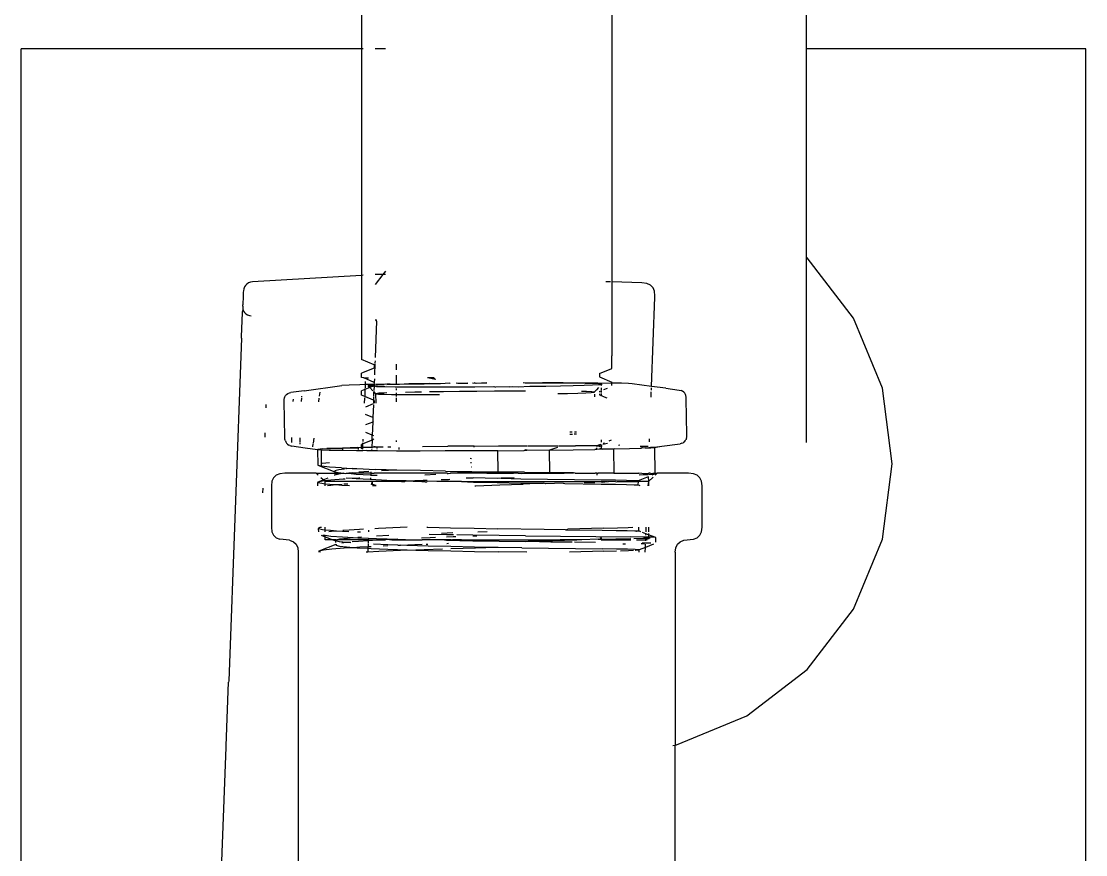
# Model space of a CAD drawing. Header units: millimetres. Extents: x 44692 to 659456, y -26273 to 96111.
# Drawn here: x 275619.3 to 275708.2, y -8487.5 to -8418 of the extents above; entities that cross this region are included whole.
import ezdxf

# ---------------------------------------------------------------- set-up
doc = ezdxf.new("R2010")
doc.units = ezdxf.units.MM
doc.header["$LTSCALE"] = 100
doc.layers.add('Edges', color=7, linetype='Continuous')

msp = doc.modelspace()

# ---------------------------------------------------------------- linework, layer by layer
at = {"layer": 'Edges'}
for p, q in [((275684.867, -8278.71), (275684.867, -8420.278)), ((275647.738, -8348.058), (275647.738, -8420.278)), ((275668.654, -8348.417), (275668.646, -8439.722)), ((275647.738, -8420.278), (275619.329, -8420.278)), ((275619.329, -8563.54), (275619.329, -8420.278)), ((275647.866, -8420.278), (275647.738, -8420.278)), ((275647.738, -8420.278), (275647.738, -8439.174)), ((275649.735, -8420.278), (275648.878, -8420.278)), ((275708.215, -8420.278), (275684.867, -8420.278)), ((275684.867, -8420.278), (275684.867, -8437.642)), ((275708.215, -8563.54), (275708.215, -8420.278)), ((275684.95, -8437.705), (275684.867, -8437.642)), ((275684.867, -8437.642), (275684.867, -8453.118)), ((275688.811, -8442.738), (275684.95, -8437.705)), ((275649.735, -8438.812), (275649.512, -8439.103)), ((275638.472, -8439.75), (275638.311, -8439.81)), ((275638.647, -8439.721), (275638.472, -8439.75)), ((275647.738, -8439.174), (275638.647, -8439.721)), ((275647.866, -8439.166), (275647.738, -8439.174)), ((275647.738, -8439.174), (275647.738, -8446.208)), ((275649.512, -8439.103), (275648.878, -8439.93)), ((275648.915, -8439.107), (275648.878, -8439.109)), ((275649.064, -8439.103), (275648.915, -8439.107)), ((275649.214, -8439.101), (275649.064, -8439.103)), ((275649.363, -8439.101), (275649.214, -8439.101)), ((275649.512, -8439.103), (275649.363, -8439.101)), ((275649.661, -8439.107), (275649.512, -8439.103)), ((275649.735, -8439.109), (275649.661, -8439.107)), ((275668.525, -8439.718), (275668.142, -8439.705)), ((275671.162, -8439.803), (275668.646, -8439.722)), ((275668.646, -8439.722), (275668.654, -8445.849)), ((275637.871, -8440.567), (275637.859, -8440.893)), ((275637.875, -8440.459), (275637.871, -8440.567)), ((275637.9, -8440.295), (275637.875, -8440.459)), ((275637.961, -8440.145), (275637.9, -8440.295)), ((275638.052, -8440.012), (275637.961, -8440.145)), ((275638.17, -8439.898), (275638.052, -8440.012)), ((275638.311, -8439.81), (275638.17, -8439.898)), ((275671.563, -8439.858), (275671.162, -8439.803)), ((275671.872, -8439.993), (275671.563, -8439.858)), ((275672.088, -8440.208), (275671.872, -8439.993)), ((275672.212, -8440.504), (275672.088, -8440.208)), ((275672.242, -8440.879), (275672.212, -8440.504)), ((275637.838, -8441.434), (275637.831, -8441.626)), ((275637.851, -8441.1), (275637.838, -8441.434)), ((275637.853, -8441.048), (275637.851, -8441.1)), ((275637.859, -8440.893), (275637.853, -8441.048)), ((275671.957, -8448.461), (275672.238, -8440.99)), ((275672.238, -8440.99), (275672.242, -8440.879)), ((275637.73, -8444.308), (275637.808, -8442.262)), ((275637.808, -8442.262), (275637.809, -8442.211)), ((275637.809, -8442.211), (275637.81, -8442.187)), ((275637.837, -8442.003), (275637.81, -8442.187)), ((275637.821, -8441.893), (275637.819, -8441.949)), ((275637.819, -8441.949), (275637.837, -8442.003)), ((275637.823, -8441.844), (275637.821, -8441.893)), ((275637.826, -8441.755), (275637.823, -8441.844)), ((275637.826, -8441.755), (275637.831, -8441.626)), ((275637.837, -8442.003), (275637.888, -8442.151)), ((275637.888, -8442.151), (275637.971, -8442.282)), ((275637.971, -8442.282), (275638.083, -8442.393)), ((275638.083, -8442.393), (275638.218, -8442.479)), ((275638.218, -8442.479), (275638.373, -8442.537)), ((275638.373, -8442.537), (275638.527, -8442.558)), ((275648.878, -8442.896), (275648.996, -8442.899)), ((275648.991, -8443.001), (275648.878, -8446.026)), ((275648.991, -8443.001), (275648.996, -8442.899)), ((275691.239, -8448.599), (275688.811, -8442.738)), ((275637.726, -8444.427), (275636.65, -8473.009)), ((275637.726, -8444.427), (275637.73, -8444.308)), ((275668.654, -8445.849), (275668.633, -8445.894)), ((275668.633, -8446.171), (275668.633, -8445.894)), ((275648.789, -8446.633), (275647.738, -8446.208)), ((275648.789, -8446.633), (275648.789, -8446.91)), ((275648.858, -8446.541), (275648.823, -8447.475)), ((275648.867, -8446.319), (275648.861, -8446.463)), ((275650.667, -8447.062), (275650.667, -8446.595)), ((275668.654, -8446.226), (275668.633, -8446.171)), ((275668.654, -8446.95), (275668.654, -8446.226)), ((275648.789, -8446.91), (275647.738, -8447.335)), ((275647.738, -8447.693), (275647.738, -8447.335)), ((275647.922, -8447.734), (275647.738, -8447.693)), ((275647.922, -8447.734), (275648.048, -8447.74)), ((275648.789, -8448.118), (275647.922, -8447.734)), ((275647.922, -8447.734), (275648.048, -8447.74)), ((275647.922, -8447.734), (275648.323, -8447.734)), ((275648.048, -8447.74), (275648.315, -8447.737)), ((275650.667, -8448.27), (275650.667, -8447.516)), ((275653.925, -8447.859), (275653.261, -8447.727)), ((275653.776, -8447.73), (275653.261, -8447.727)), ((275653.776, -8447.73), (275653.261, -8447.727)), ((275653.925, -8447.859), (275653.776, -8447.73)), ((275667.603, -8447.375), (275668.654, -8446.95)), ((275667.603, -8447.375), (275667.603, -8447.653)), ((275667.603, -8447.653), (275668.654, -8448.078)), ((275642.954, -8448.817), (275646.108, -8448.364)), ((275646.719, -8448.334), (275646.108, -8448.364)), ((275647.609, -8448.303), (275646.719, -8448.334)), ((275648.047, -8448.292), (275647.609, -8448.303)), ((275648.439, -8448.537), (275648.031, -8448.702)), ((275648.035, -8448.615), (275648.031, -8448.702)), ((275648.039, -8448.49), (275648.037, -8448.556)), ((275648.047, -8448.292), (275648.039, -8448.49)), ((275648.056, -8448.04), (275648.047, -8448.292)), ((275648.757, -8448.274), (275648.047, -8448.292)), ((275648.301, -8448.379), (275648.292, -8448.401)), ((275648.292, -8448.401), (275648.314, -8448.423)), ((275648.566, -8448.355), (275648.301, -8448.379)), ((275648.314, -8448.423), (275648.532, -8448.421)), ((275648.411, -8448.521), (275648.314, -8448.423)), ((275648.691, -8448.802), (275648.439, -8448.537)), ((275648.709, -8448.428), (275648.499, -8448.513)), ((275648.532, -8448.421), (275648.709, -8448.428)), ((275648.79, -8448.344), (275648.566, -8448.355)), ((275648.789, -8448.396), (275648.709, -8448.428)), ((275648.789, -8448.118), (275648.757, -8448.274)), ((275648.848, -8448.272), (275648.757, -8448.274)), ((275648.757, -8448.274), (275648.79, -8448.344)), ((275648.787, -8448.431), (275648.774, -8448.784)), ((275648.789, -8448.396), (275648.787, -8448.431)), ((275648.811, -8447.8), (275648.789, -8448.118)), ((275648.79, -8448.344), (275648.789, -8448.396)), ((275648.789, -8448.396), (275649.003, -8448.439)), ((275648.814, -8448.343), (275648.79, -8448.344)), ((275649.758, -8448.253), (275648.904, -8448.271)), ((275649.066, -8448.331), (275648.904, -8448.339)), ((275649.003, -8448.439), (275649.686, -8448.453)), ((275649.619, -8448.312), (275649.066, -8448.331)), ((275649.686, -8448.453), (275650.563, -8448.464)), ((275650.133, -8448.245), (275649.814, -8448.252)), ((275650.585, -8448.286), (275649.814, -8448.306)), ((275650.585, -8448.286), (275650.133, -8448.245)), ((275650.563, -8448.464), (275651.614, -8448.472)), ((275650.667, -8448.27), (275650.585, -8448.286)), ((275650.899, -8448.279), (275650.667, -8448.27)), ((275650.667, -8448.76), (275650.667, -8448.627)), ((275651.705, -8448.218), (275650.899, -8448.279)), ((275651.757, -8448.261), (275650.899, -8448.279)), ((275651.614, -8448.472), (275652.823, -8448.477)), ((275653.433, -8448.194), (275651.705, -8448.218)), ((275652.978, -8448.24), (275651.757, -8448.261)), ((275652.823, -8448.477), (275654.171, -8448.477)), ((275654.324, -8448.221), (275652.978, -8448.24)), ((275654.324, -8448.221), (275653.433, -8448.194)), ((275654.171, -8448.477), (275655.64, -8448.474)), ((275655.106, -8448.175), (275654.324, -8448.221)), ((275655.134, -8448.212), (275655.106, -8448.175)), ((275655.64, -8448.474), (275657.209, -8448.467)), ((275655.782, -8448.205), (275655.649, -8448.17)), ((275656.611, -8448.161), (275655.782, -8448.205)), ((275656.625, -8448.197), (275655.782, -8448.205)), ((275657.144, -8448.192), (275657.021, -8448.157)), ((275657.185, -8448.156), (275657.144, -8448.192)), ((275657.308, -8448.191), (275657.185, -8448.156)), ((275657.209, -8448.467), (275658.8, -8448.456)), ((275658.196, -8448.149), (275657.308, -8448.191)), ((275658.196, -8448.184), (275657.308, -8448.191)), ((275658.8, -8448.456), (275658.923, -8448.491)), ((275660.058, -8448.481), (275658.923, -8448.491)), ((275660.058, -8448.481), (275660.332, -8448.442)), ((275660.332, -8448.442), (275660.833, -8448.474)), ((275660.833, -8448.474), (275661.783, -8448.425)), ((275661.402, -8448.171), (275661.233, -8448.134)), ((275661.936, -8448.17), (275661.402, -8448.171)), ((275661.783, -8448.425), (275663.13, -8448.407)), ((275662.854, -8448.13), (275661.936, -8448.17)), ((275663.284, -8448.171), (275661.936, -8448.17)), ((275664.568, -8448.131), (275662.854, -8448.13)), ((275663.13, -8448.407), (275664.35, -8448.386)), ((275664.493, -8448.175), (275663.284, -8448.171)), ((275664.35, -8448.386), (275665.424, -8448.363)), ((275665.557, -8448.183), (275664.493, -8448.175)), ((275664.568, -8448.131), (275666.122, -8448.136)), ((275665.424, -8448.363), (275666.328, -8448.34)), ((275666.421, -8448.194), (275665.557, -8448.183)), ((275666.122, -8448.136), (275667.477, -8448.146)), ((275666.328, -8448.34), (275667.041, -8448.316)), ((275667.104, -8448.208), (275666.421, -8448.194)), ((275667.041, -8448.316), (275667.541, -8448.292)), ((275667.575, -8448.226), (275667.104, -8448.208)), ((275667.383, -8448.713), (275667.558, -8448.53)), ((275667.477, -8448.146), (275668.6, -8448.161)), ((275667.541, -8448.292), (275667.806, -8448.268)), ((275667.815, -8448.245), (275667.575, -8448.226)), ((275667.726, -8448.352), (275667.806, -8448.268)), ((275667.767, -8448.352), (275667.767, -8448.324)), ((275667.767, -8448.713), (275667.767, -8448.546)), ((275667.806, -8448.268), (275667.815, -8448.245)), ((275667.979, -8448.708), (275668.277, -8448.588)), ((275668.654, -8448.162), (275668.6, -8448.161)), ((275668.654, -8448.162), (275668.654, -8448.078)), ((275668.654, -8448.368), (275668.654, -8448.162)), ((275669.463, -8448.179), (275668.654, -8448.162)), ((275670.045, -8448.201), (275669.463, -8448.179)), ((275670.332, -8448.226), (275670.045, -8448.201)), ((275671.957, -8448.461), (275670.332, -8448.226)), ((275671.951, -8448.632), (275671.953, -8448.568)), ((275673.164, -8448.578), (275671.957, -8448.461)), ((275673.164, -8448.578), (275674.275, -8448.755)), ((275692.067, -8454.888), (275691.239, -8448.599)), ((275641.283, -8449.684), (275641.29, -8449.525)), ((275641.29, -8449.525), (275641.313, -8449.399)), ((275641.313, -8449.399), (275641.343, -8449.307)), ((275641.343, -8449.307), (275641.397, -8449.187)), ((275641.397, -8449.187), (275641.476, -8449.112)), ((275641.476, -8449.112), (275641.578, -8449.02)), ((275641.578, -8449.02), (275641.718, -8448.977)), ((275641.718, -8448.977), (275641.849, -8448.939)), ((275642.954, -8448.817), (275641.849, -8448.939)), ((275642.019, -8449.516), (275642.013, -8449.687)), ((275642.725, -8449.385), (275642.713, -8449.703)), ((275642.729, -8449.262), (275642.728, -8449.301)), ((275644.185, -8449.43), (275644.145, -8449.737)), ((275644.254, -8448.912), (275644.21, -8449.242)), ((275648.031, -8448.702), (275647.738, -8448.82)), ((275647.738, -8449.178), (275647.738, -8448.82)), ((275648.009, -8449.288), (275647.738, -8449.178)), ((275647.989, -8449.828), (275648.004, -8449.412)), ((275648.009, -8449.288), (275648.006, -8449.363)), ((275648.031, -8448.702), (275648.009, -8449.288)), ((275648.744, -8449.585), (275648.009, -8449.288)), ((275648.753, -8449.331), (275648.744, -8449.585)), ((275648.756, -8449.274), (275648.771, -8448.869)), ((275648.944, -8449.057), (275648.771, -8448.869)), ((275649.2, -8449.014), (275648.944, -8449.057)), ((275648.944, -8449.057), (275649.168, -8449.076)), ((275648.956, -8449.83), (275648.944, -8449.057)), ((275649.168, -8449.076), (275649.608, -8449.092)), ((275649.667, -8448.991), (275649.2, -8449.014)), ((275649.608, -8449.092), (275650.246, -8449.106)), ((275649.864, -8448.985), (275649.667, -8448.991)), ((275650.246, -8449.106), (275650.667, -8449.111)), ((275650.667, -8449.111), (275650.667, -8448.986)), ((275650.667, -8449.111), (275651.065, -8449.116)), ((275650.667, -8449.289), (275650.667, -8449.111)), ((275650.667, -8449.725), (275650.667, -8449.383)), ((275651.065, -8449.116), (275652.048, -8449.123)), ((275652.181, -8448.927), (275651.403, -8448.943)), ((275652.048, -8449.123), (275653.178, -8449.128)), ((275652.759, -8448.917), (275652.181, -8448.927)), ((275653.178, -8449.128), (275654.261, -8449.128)), ((275654.58, -8448.89), (275653.425, -8448.906)), ((275655.935, -8448.874), (275654.58, -8448.89)), ((275657.366, -8448.861), (275655.935, -8448.874)), ((275658.853, -8448.85), (275657.366, -8448.861)), ((275660.32, -8448.844), (275658.853, -8448.85)), ((275661.433, -8448.842), (275660.32, -8448.844)), ((275664.123, -8449.039), (275664.95, -8449.022)), ((275664.95, -8449.022), (275665.795, -8449)), ((275665.795, -8449), (275666.461, -8448.978)), ((275666.52, -8448.877), (275666.113, -8448.869)), ((275666.461, -8448.978), (275666.928, -8448.956)), ((275666.96, -8448.893), (275666.52, -8448.877)), ((275666.928, -8448.956), (275667.175, -8448.933)), ((275667.183, -8448.912), (275666.96, -8448.893)), ((275667.175, -8448.933), (275667.366, -8448.731)), ((275667.175, -8448.933), (275667.183, -8448.912)), ((275667.186, -8449.099), (275667.189, -8449.299)), ((275667.603, -8448.861), (275667.801, -8448.78)), ((275667.603, -8448.861), (275667.603, -8448.91)), ((275667.603, -8449.055), (275667.603, -8449.138)), ((275667.603, -8449.138), (275667.843, -8449.235)), ((275667.767, -8448.951), (275667.767, -8448.78)), ((275667.767, -8449.256), (275667.767, -8449.038)), ((275667.872, -8449.247), (275668.22, -8449.388)), ((275671.924, -8449.335), (275671.941, -8448.891)), ((275671.946, -8448.759), (275671.95, -8448.663)), ((275674.275, -8448.755), (275674.427, -8448.793)), ((275674.548, -8448.832), (275674.427, -8448.793)), ((275674.653, -8448.917), (275674.548, -8448.832)), ((275674.733, -8448.995), (275674.653, -8448.917)), ((275674.792, -8449.118), (275674.733, -8448.995)), ((275674.825, -8449.203), (275674.792, -8449.118)), ((275674.851, -8449.33), (275674.825, -8449.203)), ((275674.863, -8449.49), (275674.851, -8449.33)), ((275674.908, -8452.49), (275674.863, -8449.49)), ((275639.761, -8449.943), (275639.75, -8450.24)), ((275641.329, -8452.684), (275641.283, -8449.684)), ((275648.727, -8449.905), (275648.062, -8450.174)), ((275648.729, -8449.987), (275648.688, -8451.047)), ((275648.744, -8449.585), (275648.734, -8449.844)), ((275648.789, -8449.603), (275648.744, -8449.585)), ((275648.789, -8449.603), (275648.789, -8449.84)), ((275648.688, -8451.047), (275648.072, -8450.798)), ((275648.688, -8451.047), (275648.675, -8451.411)), ((275648.745, -8451.07), (275648.688, -8451.047)), ((275648.675, -8451.411), (275648.085, -8451.65)), ((275648.675, -8451.411), (275648.634, -8452.51)), ((275648.75, -8451.381), (275648.675, -8451.411)), ((275639.671, -8452.328), (275639.658, -8452.672)), ((275641.349, -8452.843), (275641.329, -8452.684)), ((275641.381, -8452.969), (275641.349, -8452.843)), ((275641.381, -8452.969), (275641.424, -8453.062)), ((275641.424, -8453.062), (275641.48, -8453.177)), ((275641.899, -8452.718), (275641.883, -8453.124)), ((275642.599, -8452.734), (275642.586, -8453.078)), ((275643.747, -8452.76), (275643.692, -8453.179)), ((275648.618, -8452.919), (275647.861, -8453.226)), ((275647.868, -8453.027), (275647.875, -8452.855)), ((275648.634, -8452.51), (275648.094, -8452.292)), ((275648.618, -8452.919), (275648.595, -8453.533)), ((275648.618, -8452.919), (275648.634, -8452.51)), ((275648.78, -8452.854), (275648.618, -8452.919)), ((275648.768, -8452.565), (275648.634, -8452.51)), ((275650.667, -8453.077), (275650.667, -8452.949)), ((275665.343, -8452.258), (275665.141, -8452.255)), ((275665.143, -8452.42), (275665.345, -8452.415)), ((275665.504, -8452.411), (275665.682, -8452.406)), ((275665.68, -8452.262), (275665.522, -8452.26)), ((275667.767, -8453.018), (275667.767, -8452.89)), ((275667.767, -8453.105), (275667.767, -8453.018)), ((275668.411, -8452.989), (275668.608, -8452.909)), ((275671.784, -8453.066), (275671.793, -8452.825)), ((275674.702, -8453.061), (275674.594, -8453.153)), ((275674.702, -8453.061), (275674.773, -8452.985)), ((275674.773, -8452.985), (275674.828, -8452.866)), ((275674.866, -8452.774), (275674.828, -8452.866)), ((275674.866, -8452.774), (275674.893, -8452.649)), ((275674.893, -8452.649), (275674.908, -8452.49)), ((275641.553, -8453.256), (275641.48, -8453.177)), ((275641.553, -8453.256), (275641.663, -8453.341)), ((275641.765, -8453.382), (275641.663, -8453.341)), ((275641.765, -8453.382), (275641.917, -8453.42)), ((275643.028, -8453.596), (275641.917, -8453.42)), ((275642.584, -8453.116), (275642.579, -8453.265)), ((275644.06, -8453.725), (275643.028, -8453.596)), ((275643.685, -8453.23), (275643.652, -8453.483)), ((275644.082, -8453.715), (275644.06, -8453.725)), ((275644.06, -8453.725), (275644.08, -8455.019)), ((275644.389, -8453.753), (275644.06, -8453.725)), ((275644.441, -8453.66), (275644.082, -8453.715)), ((275644.389, -8453.753), (275644.082, -8453.715)), ((275645.052, -8453.778), (275644.389, -8453.753)), ((275644.406, -8454.87), (275644.389, -8453.753)), ((275645.056, -8453.779), (275644.389, -8453.753)), ((275644.441, -8453.66), (275645.142, -8453.626)), ((275644.852, -8453.584), (275646.158, -8453.59)), ((275645.99, -8453.792), (275645.052, -8453.778)), ((275645.142, -8453.626), (275646.158, -8453.59)), ((275646.046, -8453.8), (275645.99, -8453.792)), ((275646.166, -8453.801), (275646.046, -8453.8)), ((275647.428, -8453.548), (275646.158, -8453.59)), ((275646.158, -8453.59), (275646.166, -8453.801)), ((275646.162, -8453.59), (275647.478, -8453.556)), ((275647.333, -8453.816), (275646.166, -8453.801)), ((275647.482, -8453.817), (275647.333, -8453.816)), ((275647.478, -8453.556), (275647.428, -8453.548)), ((275647.738, -8453.551), (275647.478, -8453.556)), ((275647.48, -8453.71), (275647.478, -8453.556)), ((275647.482, -8453.817), (275647.481, -8453.777)), ((275647.838, -8453.82), (275647.482, -8453.817)), ((275647.861, -8453.226), (275647.738, -8453.276)), ((275647.738, -8453.551), (275647.738, -8453.276)), ((275647.849, -8453.549), (275647.738, -8453.551)), ((275647.738, -8453.633), (275647.738, -8453.551)), ((275647.844, -8453.678), (275647.738, -8453.633)), ((275647.838, -8453.82), (275647.839, -8453.79)), ((275648.154, -8453.801), (275647.838, -8453.82)), ((275647.844, -8453.678), (275647.849, -8453.549)), ((275647.849, -8453.549), (275647.861, -8453.226)), ((275648.595, -8453.533), (275647.849, -8453.549)), ((275647.861, -8453.226), (275647.864, -8453.137)), ((275648.207, -8453.823), (275648.154, -8453.801)), ((275648.887, -8453.828), (275648.207, -8453.823)), ((275648.588, -8453.704), (275648.586, -8453.774)), ((275648.595, -8453.533), (275648.592, -8453.598)), ((275649.056, -8453.524), (275648.595, -8453.533)), ((275649.056, -8453.524), (275648.73, -8453.454)), ((275649.061, -8453.828), (275648.887, -8453.828)), ((275649.545, -8453.515), (275649.056, -8453.524)), ((275649.057, -8453.61), (275649.056, -8453.524)), ((275649.061, -8453.828), (275649.059, -8453.734)), ((275650.667, -8453.834), (275649.061, -8453.828)), ((275650.193, -8453.504), (275649.946, -8453.508)), ((275652.632, -8453.835), (275650.667, -8453.834)), ((275650.86, -8453.535), (275650.861, -8453.583)), ((275650.862, -8453.632), (275650.863, -8453.708)), ((275654.732, -8453.83), (275652.632, -8453.835)), ((275652.838, -8453.466), (275654.949, -8453.441)), ((275656.733, -8453.821), (275654.732, -8453.83)), ((275657.139, -8453.422), (275654.949, -8453.441)), ((275656.916, -8453.819), (275656.733, -8453.821)), ((275657.102, -8453.819), (275656.916, -8453.819)), ((275657.146, -8453.819), (275657.102, -8453.819)), ((275657.126, -8453.397), (275657.139, -8453.422)), ((275657.139, -8453.422), (275659.166, -8453.408)), ((275657.141, -8453.517), (275657.139, -8453.422)), ((275657.146, -8453.819), (275657.145, -8453.765)), ((275659.13, -8453.805), (275657.146, -8453.819)), ((275659.141, -8453.785), (275659.13, -8453.805)), ((275659.13, -8453.805), (275661.32, -8453.786)), ((275659.158, -8455.58), (275659.13, -8453.805)), ((275659.166, -8453.408), (275659.353, -8453.405)), ((275659.353, -8453.405), (275659.537, -8453.406)), ((275659.537, -8453.406), (275661.537, -8453.397)), ((275661.32, -8453.786), (275661.486, -8453.696)), ((275661.543, -8453.783), (275661.32, -8453.786)), ((275661.543, -8453.783), (275661.541, -8453.693)), ((275663.431, -8453.761), (275661.543, -8453.783)), ((275661.592, -8453.397), (275663.637, -8453.392)), ((275664.098, -8453.545), (275663.431, -8453.761)), ((275663.431, -8453.761), (275665.411, -8453.734)), ((275663.46, -8455.633), (275663.431, -8453.761)), ((275663.637, -8453.392), (275664.19, -8453.392)), ((275664.24, -8453.392), (275665.601, -8453.393)), ((275665.411, -8453.734), (275667.213, -8453.703)), ((275667.383, -8453.399), (275665.601, -8453.393)), ((275667.387, -8453.7), (275667.213, -8453.703)), ((275667.603, -8453.316), (275667.383, -8453.399)), ((275667.383, -8453.461), (275667.383, -8453.399)), ((275667.383, -8453.399), (275667.603, -8453.401)), ((275667.387, -8453.7), (275667.385, -8453.569)), ((275667.843, -8453.69), (275667.387, -8453.7)), ((275667.603, -8453.316), (275667.659, -8453.293)), ((275667.603, -8453.316), (275667.603, -8453.401)), ((275667.603, -8453.401), (275667.603, -8453.486)), ((275667.603, -8453.401), (275667.842, -8453.403)), ((275667.603, -8453.593), (275667.843, -8453.69)), ((275667.765, -8453.313), (275667.659, -8453.293)), ((275667.767, -8453.483), (275667.767, -8453.313)), ((275667.767, -8453.692), (275667.767, -8453.51)), ((275668.791, -8453.671), (275667.843, -8453.69)), ((275668.284, -8453.196), (275667.893, -8453.284)), ((275667.917, -8453.189), (275668.033, -8453.142)), ((275668.84, -8453.662), (275668.791, -8453.671)), ((275668.791, -8453.671), (275668.811, -8455.692)), ((275668.84, -8453.662), (275670.11, -8453.636)), ((275669.321, -8453.337), (275669.205, -8453.359)), ((275670.11, -8453.636), (275671.127, -8453.601)), ((275671.212, -8453.448), (275671.022, -8453.444)), ((275671.022, -8453.444), (275671.212, -8453.448)), ((275671.415, -8453.56), (275671.127, -8453.601)), ((275671.683, -8453.466), (275671.212, -8453.448)), ((275671.415, -8453.56), (275671.765, -8453.57)), ((275671.767, -8453.504), (275671.765, -8453.57)), ((275671.765, -8453.57), (275671.828, -8453.567)), ((275671.828, -8453.567), (275671.894, -8453.561)), ((275671.881, -8453.479), (275671.894, -8453.561)), ((275671.894, -8453.561), (275672.209, -8453.502)), ((275671.894, -8453.561), (275672.192, -8453.533)), ((275671.913, -8453.476), (275672.209, -8453.502)), ((275672.192, -8453.533), (275672.828, -8453.427)), ((275672.209, -8453.502), (275672.828, -8453.427)), ((275672.21, -8453.548), (275672.242, -8455.692)), ((275672.828, -8453.427), (275674.343, -8453.235)), ((275674.494, -8453.189), (275674.343, -8453.235)), ((275674.494, -8453.189), (275674.594, -8453.153)), ((275644.406, -8454.87), (275644.459, -8454.858)), ((275644.41, -8455.095), (275644.406, -8454.87)), ((275644.459, -8454.858), (275645.072, -8454.786)), ((275656.808, -8454.438), (275656.926, -8454.443)), ((275656.931, -8454.818), (275656.854, -8454.82)), ((275640.93, -8455.733), (275640.616, -8455.858)), ((275641.334, -8455.692), (275640.93, -8455.733)), ((275643.948, -8455.692), (275641.334, -8455.692)), ((275644.127, -8455.858), (275643.948, -8455.692)), ((275643.948, -8455.692), (275645.501, -8455.692)), ((275644.08, -8455.019), (275644.41, -8455.095)), ((275644.08, -8455.019), (275645.503, -8455.558)), ((275645.078, -8455.169), (275644.41, -8455.095)), ((275646.068, -8455.238), (275645.078, -8455.169)), ((275645.503, -8455.558), (275645.501, -8455.692)), ((275645.501, -8455.692), (275645.523, -8455.841)), ((275645.501, -8455.692), (275646.273, -8455.692)), ((275645.517, -8455.482), (275645.503, -8455.558)), ((275645.503, -8455.558), (275645.799, -8455.632)), ((275645.844, -8455.404), (275645.517, -8455.482)), ((275645.85, -8455.763), (275645.523, -8455.841)), ((275645.799, -8455.632), (275646.273, -8455.692)), ((275646.314, -8455.345), (275645.844, -8455.404)), ((275646.273, -8455.692), (275645.85, -8455.763)), ((275646.068, -8455.238), (275646.959, -8455.283)), ((275646.273, -8455.692), (275646.3, -8455.692)), ((275646.3, -8455.692), (275646.4, -8455.703)), ((275646.4, -8455.703), (275646.479, -8455.684)), ((275646.474, -8455.325), (275646.436, -8455.33)), ((275646.959, -8455.283), (275646.474, -8455.325)), ((275646.479, -8455.684), (275646.669, -8455.692)), ((275646.991, -8455.64), (275646.669, -8455.692)), ((275646.669, -8455.692), (275647.291, -8455.77)), ((275648.514, -8455.692), (275646.669, -8455.692)), ((275646.959, -8455.283), (275647.356, -8455.303)), ((275647.291, -8455.77), (275648.45, -8455.833)), ((275647.356, -8455.303), (275648.91, -8455.362)), ((275648.36, -8455.54), (275647.507, -8455.597)), ((275648.514, -8455.692), (275648.507, -8455.858)), ((275648.518, -8455.577), (275648.514, -8455.692)), ((275648.514, -8455.692), (275648.789, -8455.692)), ((275648.789, -8455.641), (275648.789, -8455.692)), ((275654.879, -8455.692), (275648.789, -8455.692)), ((275650.691, -8455.417), (275648.91, -8455.362)), ((275649.998, -8455.448), (275649.422, -8455.48)), ((275650.691, -8455.417), (275649.998, -8455.448)), ((275652.657, -8455.466), (275650.691, -8455.417)), ((275654.758, -8455.509), (275652.657, -8455.466)), ((275653.039, -8455.825), (275653.957, -8455.769)), ((275654.758, -8455.509), (275656.63, -8455.542)), ((275654.879, -8455.692), (275654.984, -8455.707)), ((275654.892, -8455.712), (275654.984, -8455.707)), ((275654.984, -8455.707), (275655.136, -8455.692)), ((275655.136, -8455.692), (275655.161, -8455.692)), ((275655.161, -8455.692), (275656.63, -8455.542)), ((275658.196, -8455.692), (275655.161, -8455.692)), ((275656.63, -8455.542), (275656.942, -8455.548)), ((275656.937, -8455.176), (275656.898, -8455.178)), ((275656.942, -8455.548), (275659.158, -8455.58)), ((275661.348, -8455.609), (275658.196, -8455.692)), ((275658.196, -8455.692), (275660.425, -8455.692)), ((275661.348, -8455.609), (275659.158, -8455.58)), ((275660.507, -8455.694), (275660.425, -8455.692)), ((275660.833, -8455.692), (275660.507, -8455.694)), ((275660.833, -8455.692), (275661.067, -8455.7)), ((275661.067, -8455.7), (275661.344, -8455.692)), ((275661.344, -8455.692), (275664.664, -8455.692)), ((275661.348, -8455.609), (275663.46, -8455.633)), ((275665.441, -8455.653), (275663.46, -8455.633)), ((275664.664, -8455.692), (275665.441, -8455.653)), ((275665.561, -8455.692), (275665.441, -8455.653)), ((275665.59, -8455.691), (275665.561, -8455.692)), ((275665.59, -8455.691), (275665.851, -8455.692)), ((275665.851, -8455.692), (275667.208, -8455.692)), ((275667.208, -8455.692), (275667.243, -8455.67)), ((275667.417, -8455.672), (275667.243, -8455.67)), ((275667.42, -8455.858), (275667.417, -8455.672)), ((275667.417, -8455.672), (275667.514, -8455.692)), ((275668.811, -8455.692), (275667.514, -8455.692)), ((275668.811, -8455.692), (275670.89, -8455.692)), ((275671.16, -8455.713), (275670.89, -8455.692)), ((275671.683, -8455.725), (275671.16, -8455.713)), ((275671.683, -8455.725), (275671.682, -8455.775)), ((275671.745, -8455.692), (275671.683, -8455.725)), ((275671.837, -8455.692), (275671.745, -8455.692)), ((275671.861, -8455.727), (275671.837, -8455.692)), ((275672.242, -8455.692), (275671.861, -8455.727)), ((275672.156, -8455.763), (275671.861, -8455.727)), ((275671.915, -8455.777), (275672.156, -8455.763)), ((275672.156, -8455.763), (275671.993, -8455.858)), ((275672.225, -8455.741), (275672.156, -8455.763)), ((275672.243, -8455.758), (275672.156, -8455.763)), ((275672.243, -8455.758), (275672.225, -8455.741)), ((275672.242, -8455.692), (275672.243, -8455.758)), ((275672.242, -8455.692), (275672.442, -8455.692)), ((275672.442, -8455.692), (275672.263, -8455.858)), ((275675.057, -8455.692), (275672.442, -8455.692)), ((275675.46, -8455.733), (275675.057, -8455.692)), ((275675.774, -8455.858), (275675.46, -8455.733)), ((275691.239, -8461.177), (275692.067, -8454.888)), ((275640.258, -8456.357), (275640.213, -8456.731)), ((275640.392, -8456.066), (275640.258, -8456.357)), ((275640.616, -8455.858), (275640.392, -8456.066)), ((275644.102, -8456.479), (275644.119, -8456.4)), ((275644.432, -8456.556), (275644.102, -8456.479)), ((275644.106, -8456.731), (275644.102, -8456.479)), ((275644.119, -8456.4), (275644.534, -8456.235)), ((275644.119, -8456.4), (275644.482, -8456.319)), ((275644.534, -8456.235), (275644.351, -8456.066)), ((275644.695, -8456.585), (275644.432, -8456.556)), ((275644.482, -8456.319), (275644.608, -8456.304)), ((275644.534, -8456.235), (275644.959, -8456.066)), ((275644.608, -8456.304), (275644.534, -8456.235)), ((275644.608, -8456.304), (275645.181, -8456.236)), ((275644.695, -8456.384), (275644.608, -8456.304)), ((275644.695, -8456.585), (275644.695, -8456.384)), ((275648.65, -8456.384), (275644.695, -8456.384)), ((275644.695, -8456.731), (275644.695, -8456.585)), ((275645.1, -8456.629), (275644.695, -8456.585)), ((275645.605, -8456.664), (275645.1, -8456.629)), ((275645.181, -8456.236), (275646.202, -8456.153)), ((275645.481, -8455.858), (275645.523, -8455.841)), ((275646.128, -8456.622), (275645.605, -8456.664)), ((275646.202, -8456.153), (275646.366, -8456.143)), ((275646.589, -8456.592), (275646.275, -8456.611)), ((275646.455, -8456.066), (275646.971, -8456.105)), ((275646.971, -8456.105), (275647.516, -8456.071)), ((275646.971, -8456.105), (275647.297, -8456.129)), ((275647.297, -8456.129), (275648.455, -8456.192)), ((275647.516, -8456.071), (275647.61, -8456.066)), ((275648.45, -8455.833), (275648.507, -8455.858)), ((275648.455, -8456.192), (275648.495, -8456.194)), ((275648.5, -8456.066), (275648.495, -8456.194)), ((275648.495, -8456.194), (275649.853, -8456.251)), ((275648.507, -8455.858), (275649.047, -8455.858)), ((275648.577, -8456.617), (275648.65, -8456.384)), ((275648.646, -8456.634), (275648.577, -8456.617)), ((275648.646, -8456.634), (275648.65, -8456.384)), ((275648.96, -8456.711), (275648.646, -8456.634)), ((275650.26, -8456.384), (275648.65, -8456.384)), ((275649.853, -8456.251), (275651.456, -8456.304)), ((275651.078, -8456.382), (275650.26, -8456.384)), ((275651.078, -8456.382), (275651.168, -8456.363)), ((275651.168, -8456.363), (275651.349, -8456.381)), ((275651.39, -8456.355), (275651.349, -8456.381)), ((275652.066, -8456.384), (275651.39, -8456.355)), ((275651.456, -8456.304), (275652.189, -8456.324)), ((275653.047, -8456.39), (275652.066, -8456.384)), ((275652.881, -8456.298), (275652.189, -8456.324)), ((275652.189, -8456.324), (275653.047, -8456.39)), ((275653.223, -8456.286), (275652.881, -8456.298)), ((275653.047, -8456.39), (275653.188, -8456.391)), ((275653.188, -8456.391), (275653.224, -8456.353)), ((275654.024, -8456.384), (275653.224, -8456.353)), ((275656.084, -8456.384), (275654.024, -8456.384)), ((275654.991, -8456.226), (275654.404, -8456.246)), ((275655.111, -8456.222), (275654.991, -8456.226)), ((275656.084, -8456.384), (275657.079, -8456.436)), ((275656.084, -8456.384), (275668.245, -8456.384)), ((275656.48, -8456.066), (275657.073, -8456.078)), ((275659.065, -8456.112), (275657.073, -8456.078)), ((275657.079, -8456.436), (275659.071, -8456.47)), ((275659.394, -8456.095), (275659.065, -8456.112)), ((275659.071, -8456.47), (275661.041, -8456.501)), ((275659.279, -8456.666), (275661.243, -8456.609)), ((275660.484, -8456.066), (275659.394, -8456.095)), ((275659.394, -8456.095), (275661.036, -8456.142)), ((275661.036, -8456.142), (275667.759, -8456.231)), ((275661.041, -8456.501), (275662.941, -8456.527)), ((275662.941, -8456.527), (275661.243, -8456.609)), ((275663.131, -8456.557), (275662.941, -8456.527)), ((275664.573, -8456.519), (275663.131, -8456.557)), ((275664.573, -8456.519), (275664.723, -8456.551)), ((275664.723, -8456.551), (275667.764, -8456.59)), ((275666.343, -8456.471), (275667.228, -8456.448)), ((275667.759, -8456.231), (275668.943, -8456.248)), ((275667.895, -8456.43), (275667.762, -8456.434)), ((275667.764, -8456.59), (275668.949, -8456.607)), ((275667.895, -8456.43), (275668.245, -8456.384)), ((275668.245, -8456.384), (275668.347, -8456.417)), ((275668.945, -8456.384), (275668.347, -8456.417)), ((275668.943, -8456.248), (275669.862, -8456.265)), ((275668.945, -8456.384), (275669.052, -8456.397)), ((275668.949, -8456.607), (275669.867, -8456.624)), ((275669.052, -8456.397), (275669.117, -8456.384)), ((275669.117, -8456.384), (275669.425, -8456.384)), ((275669.425, -8456.384), (275669.942, -8456.368)), ((275669.862, -8456.265), (275670.493, -8456.282)), ((275669.867, -8456.624), (275670.498, -8456.641)), ((275669.942, -8456.368), (275670.225, -8456.384)), ((275670.542, -8456.342), (275670.225, -8456.384)), ((275670.225, -8456.384), (275670.835, -8456.384)), ((275670.493, -8456.282), (275670.821, -8456.3)), ((275670.498, -8456.641), (275670.826, -8456.659)), ((275670.837, -8456.32), (275670.542, -8456.342)), ((275670.821, -8456.3), (275670.837, -8456.32)), ((275670.835, -8456.384), (275670.826, -8456.659)), ((275671.015, -8456.731), (275670.826, -8456.659)), ((275670.837, -8456.32), (275670.835, -8456.384)), ((275671.695, -8456.384), (275670.835, -8456.384)), ((275671.674, -8455.985), (275670.837, -8456.32)), ((275670.933, -8455.809), (275671.248, -8455.8)), ((275671.248, -8455.8), (275671.637, -8455.787)), ((275671.695, -8456.384), (275671.646, -8456.731)), ((275671.708, -8455.972), (275671.674, -8455.985)), ((275671.674, -8455.985), (275671.695, -8456.384)), ((275672.096, -8456.013), (275671.695, -8456.384)), ((275671.695, -8456.384), (275671.695, -8456.731)), ((275671.719, -8455.784), (275671.915, -8455.777)), ((275675.998, -8456.066), (275675.774, -8455.858)), ((275676.133, -8456.357), (275675.998, -8456.066)), ((275676.177, -8456.731), (275676.133, -8456.357)), ((275639.498, -8456.927), (275639.484, -8457.309)), ((275640.213, -8456.731), (275640.213, -8460.196)), ((275645.189, -8456.698), (275644.912, -8456.731)), ((275645.605, -8456.664), (275645.189, -8456.698)), ((275646.09, -8456.698), (275645.605, -8456.664)), ((275646.737, -8456.731), (275646.09, -8456.698)), ((275648.646, -8456.72), (275648.96, -8456.711)), ((275657.197, -8456.731), (275657.289, -8456.728)), ((275657.289, -8456.728), (275659.279, -8456.666)), ((275670.659, -8456.693), (275670.634, -8456.695)), ((275676.177, -8460.196), (275676.177, -8456.731)), ((275640.213, -8460.196), (275640.258, -8460.57)), ((275644.177, -8460.245), (275644.301, -8460.196)), ((275644.301, -8460.196), (275644.397, -8460.196)), ((275644.695, -8460.424), (275644.695, -8460.196)), ((275651.565, -8460.196), (275650.96, -8460.219)), ((275653.185, -8460.196), (275653.282, -8460.199)), ((275653.282, -8460.199), (275655.172, -8460.242)), ((275669.112, -8460.242), (275670.001, -8460.213)), ((275670.001, -8460.213), (275670.4, -8460.196)), ((275670.885, -8460.504), (275670.896, -8460.196)), ((275671.501, -8460.57), (275671.515, -8460.196)), ((275671.695, -8460.196), (275671.695, -8460.57)), ((275676.133, -8460.57), (275676.177, -8460.196)), ((275640.258, -8460.57), (275640.392, -8460.861)), ((275640.392, -8460.861), (275640.616, -8461.069)), ((275640.616, -8461.069), (275640.93, -8461.194)), ((275644.161, -8460.325), (275644.177, -8460.245)), ((275644.491, -8460.402), (275644.161, -8460.325)), ((275644.164, -8460.57), (275644.161, -8460.325)), ((275644.363, -8460.861), (275644.695, -8460.987)), ((275644.695, -8460.424), (275644.491, -8460.402)), ((275644.497, -8460.864), (275644.695, -8460.861)), ((275644.695, -8460.57), (275644.695, -8460.424)), ((275645.159, -8460.475), (275644.695, -8460.424)), ((275644.695, -8460.861), (275645.165, -8460.938)), ((275644.695, -8460.987), (275644.695, -8460.861)), ((275644.695, -8461.235), (275644.695, -8460.987)), ((275644.695, -8460.987), (275645.356, -8461.235)), ((275645.247, -8460.544), (275645.024, -8460.57)), ((275645.662, -8460.51), (275645.159, -8460.475)), ((275645.165, -8460.938), (275646.156, -8461.006)), ((275645.662, -8460.51), (275645.247, -8460.544)), ((275646.149, -8460.544), (275645.662, -8460.51)), ((275645.932, -8461.172), (275646.562, -8461.093)), ((275646.673, -8460.57), (275646.149, -8460.544)), ((275646.156, -8461.006), (275647.049, -8461.051)), ((275646.268, -8460.461), (275646.187, -8460.467)), ((275647.582, -8460.378), (275646.268, -8460.461)), ((275646.562, -8461.093), (275647.049, -8461.051)), ((275647.049, -8461.051), (275647.444, -8461.071)), ((275647.437, -8460.609), (275647.396, -8460.607)), ((275647.665, -8460.617), (275647.437, -8460.609)), ((275647.443, -8461.017), (275647.479, -8461.014)), ((275647.444, -8461.071), (275648.31, -8461.105)), ((275647.479, -8461.014), (275647.726, -8460.998)), ((275647.902, -8460.362), (275647.582, -8460.378)), ((275648.31, -8461.105), (275648.305, -8461.235)), ((275648.31, -8461.105), (275648.998, -8461.131)), ((275648.336, -8460.423), (275648.33, -8460.57)), ((275649.159, -8460.298), (275648.866, -8460.313)), ((275648.995, -8460.917), (275650.018, -8460.861)), ((275650.96, -8460.219), (275649.159, -8460.298)), ((275653.486, -8461.068), (275652.743, -8461.099)), ((275654.839, -8460.815), (275653.398, -8460.785)), ((275653.908, -8461.053), (275653.486, -8461.068)), ((275654.426, -8460.674), (275655.379, -8460.639)), ((275655.408, -8460.825), (275654.839, -8460.815)), ((275655.384, -8460.998), (275654.842, -8461.018)), ((275655.172, -8460.242), (275657.137, -8460.282)), ((275655.607, -8460.991), (275655.384, -8460.998)), ((275657.023, -8460.853), (275655.707, -8460.83)), ((275659.239, -8460.886), (275657.023, -8460.853)), ((275657.353, -8460.933), (275657.025, -8460.944)), ((275657.137, -8460.282), (275659.13, -8460.317)), ((275657.376, -8460.932), (275657.353, -8460.933)), ((275657.45, -8460.57), (275658.229, -8460.546)), ((275662.999, -8460.373), (275659.13, -8460.317)), ((275661.429, -8460.915), (275659.239, -8460.886)), ((275661.429, -8460.915), (275670.219, -8461.006)), ((275664.782, -8460.396), (275662.999, -8460.373)), ((275664.782, -8460.396), (275664.957, -8460.355)), ((275664.782, -8460.396), (275667.823, -8460.435)), ((275667.954, -8460.275), (275664.957, -8460.355)), ((275667.742, -8461.073), (275667.69, -8461.074)), ((275667.729, -8461.196), (275667.69, -8461.074)), ((275667.729, -8461.196), (275667.791, -8461.072)), ((275667.791, -8461.072), (275667.742, -8461.073)), ((275667.742, -8461.073), (275667.742, -8461.235)), ((275667.823, -8460.435), (275669.007, -8460.452)), ((275667.954, -8460.275), (275669.112, -8460.242)), ((275669.007, -8460.452), (275669.926, -8460.47)), ((275669.926, -8460.47), (275670.557, -8460.486)), ((275671.241, -8461.019), (275670.219, -8461.006)), ((275670.557, -8460.486), (275670.885, -8460.504)), ((275670.719, -8460.538), (275670.693, -8460.54)), ((275671.057, -8460.57), (275670.885, -8460.504)), ((275671.495, -8460.737), (275671.199, -8460.624)), ((275671.484, -8461.024), (275671.241, -8461.019)), ((275671.329, -8461.106), (275671.481, -8461.101)), ((275671.476, -8461.235), (275671.481, -8461.101)), ((275671.481, -8461.101), (275671.484, -8461.024)), ((275671.481, -8461.101), (275671.695, -8461.094)), ((275671.695, -8461.028), (275671.484, -8461.024)), ((275671.49, -8460.854), (275671.493, -8460.786)), ((275671.495, -8460.737), (275671.497, -8460.675)), ((275671.695, -8460.814), (275671.495, -8460.737)), ((275671.695, -8460.708), (275671.695, -8460.814)), ((275672.306, -8461.047), (275671.695, -8460.814)), ((275671.695, -8460.851), (275671.695, -8460.935)), ((275671.695, -8461.028), (275671.695, -8461.094)), ((275671.942, -8461.032), (275671.695, -8461.028)), ((275671.695, -8461.094), (275671.855, -8461.088)), ((275671.695, -8461.094), (275671.695, -8461.192)), ((275672.306, -8461.047), (275671.942, -8461.032)), ((275672.324, -8461.064), (275672.306, -8461.047)), ((275672.33, -8461.436), (275672.324, -8461.064)), ((275675.46, -8461.194), (275675.774, -8461.069)), ((275675.774, -8461.069), (275675.998, -8460.861)), ((275675.998, -8460.861), (275676.133, -8460.57)), ((275641.737, -8461.277), (275640.93, -8461.194)), ((275641.737, -8461.277), (275642.051, -8461.402)), ((275642.051, -8461.402), (275642.275, -8461.61)), ((275642.275, -8461.61), (275642.409, -8461.901)), ((275642.409, -8461.901), (275642.454, -8462.275)), ((275644.206, -8462.169), (275645.611, -8461.61)), ((275645.356, -8461.235), (275644.695, -8461.235)), ((275645.27, -8462.004), (275646.289, -8461.921)), ((275645.606, -8461.251), (275645.356, -8461.235)), ((275645.356, -8461.235), (275645.591, -8461.327)), ((275645.591, -8461.327), (275645.606, -8461.251)), ((275645.888, -8461.4), (275645.591, -8461.327)), ((275645.593, -8461.455), (275645.591, -8461.327)), ((275645.611, -8461.61), (275645.596, -8461.686)), ((275645.596, -8461.686), (275645.893, -8461.76)), ((275645.606, -8461.251), (275645.67, -8461.235)), ((275645.67, -8461.235), (275645.932, -8461.172)), ((275648.305, -8461.235), (275645.67, -8461.235)), ((275646.451, -8461.467), (275645.888, -8461.4)), ((275645.893, -8461.76), (275646.494, -8461.83)), ((275646.451, -8461.467), (275646.092, -8461.512)), ((275646.289, -8461.921), (275647.062, -8461.873)), ((275646.489, -8461.471), (275646.451, -8461.467)), ((275646.567, -8461.453), (275646.489, -8461.471)), ((275646.494, -8461.83), (275647.062, -8461.873)), ((275646.803, -8461.432), (275646.567, -8461.453)), ((275646.854, -8461.499), (275646.567, -8461.453)), ((275647.485, -8461.373), (275646.952, -8461.419)), ((275647.062, -8461.873), (275647.604, -8461.839)), ((275647.062, -8461.873), (275647.385, -8461.898)), ((275647.385, -8461.898), (275648.278, -8461.946)), ((275648.302, -8461.319), (275647.485, -8461.373)), ((275647.604, -8461.839), (275648.284, -8461.805)), ((275648.278, -8461.946), (275648.266, -8462.275)), ((275648.284, -8461.805), (275648.278, -8461.946)), ((275648.278, -8461.946), (275648.544, -8461.96)), ((275648.291, -8461.61), (275648.284, -8461.805)), ((275648.284, -8461.805), (275648.541, -8461.791)), ((275648.302, -8461.319), (275648.293, -8461.555)), ((275648.305, -8461.235), (275648.302, -8461.319)), ((275648.667, -8461.294), (275648.302, -8461.319)), ((275648.305, -8461.235), (275649.739, -8461.235)), ((275648.544, -8461.96), (275649.941, -8462.019)), ((275649.739, -8461.235), (275648.667, -8461.294)), ((275649.936, -8461.66), (275648.732, -8461.61)), ((275648.998, -8461.131), (275650.78, -8461.185)), ((275649.556, -8461.742), (275649.937, -8461.725)), ((275650.086, -8461.216), (275649.739, -8461.235)), ((275650.778, -8461.688), (275649.936, -8461.66)), ((275650.086, -8461.216), (275650.26, -8461.235)), ((275650.78, -8461.185), (275650.26, -8461.235)), ((275650.26, -8461.235), (275652.066, -8461.235)), ((275650.778, -8461.688), (275650.982, -8461.679)), ((275650.78, -8461.185), (275652.066, -8461.235)), ((275650.982, -8461.679), (275652.806, -8461.61)), ((275651.538, -8461.714), (275650.982, -8461.679)), ((275653.307, -8461.763), (275651.538, -8461.714)), ((275652.066, -8461.235), (275652.745, -8461.234)), ((275652.745, -8461.234), (275652.811, -8461.235)), ((275654.668, -8461.235), (275652.811, -8461.235)), ((275653.137, -8461.598), (275653.27, -8461.593)), ((275655.196, -8461.807), (275653.307, -8461.763)), ((275655.215, -8461.234), (275654.668, -8461.235)), ((275654.668, -8461.235), (275654.846, -8461.278)), ((275654.846, -8461.278), (275657.031, -8461.316)), ((275654.857, -8461.539), (275655.015, -8461.534)), ((275657.162, -8461.846), (275655.196, -8461.807)), ((275657.268, -8461.927), (275655.199, -8461.991)), ((275655.215, -8461.234), (275655.331, -8461.237)), ((275655.347, -8461.263), (275655.215, -8461.234)), ((275656.084, -8461.235), (275655.331, -8461.237)), ((275655.347, -8461.263), (275655.331, -8461.237)), ((275656.084, -8461.235), (275664.325, -8461.235)), ((275657.031, -8461.316), (275659.245, -8461.349)), ((275658.997, -8461.877), (275657.162, -8461.846)), ((275658.997, -8461.877), (275657.268, -8461.927)), ((275659.154, -8461.88), (275658.997, -8461.877)), ((275661.124, -8461.911), (275659.154, -8461.88)), ((275659.245, -8461.349), (275661.436, -8461.377)), ((275661.124, -8461.911), (275667.847, -8461.999)), ((275661.436, -8461.377), (275661.658, -8461.342)), ((275661.658, -8461.342), (275665.721, -8461.243)), ((275661.658, -8461.342), (275663.547, -8461.401)), ((275663.547, -8461.401), (275665.319, -8461.42)), ((275665.721, -8461.243), (275664.325, -8461.235)), ((275665.529, -8461.422), (275667.283, -8461.439)), ((275666.041, -8461.235), (275665.721, -8461.243)), ((275666.131, -8461.235), (275666.041, -8461.235)), ((275667.502, -8461.201), (275666.131, -8461.235)), ((275667.502, -8461.201), (275667.729, -8461.196)), ((275667.742, -8461.235), (275667.502, -8461.201)), ((275667.729, -8461.196), (275670.221, -8461.136)), ((275667.742, -8461.235), (275667.729, -8461.196)), ((275667.742, -8461.235), (275670.222, -8461.235)), ((275669.774, -8461.61), (275669.571, -8461.615)), ((275670.486, -8461.129), (275671.329, -8461.106)), ((275670.715, -8461.235), (275671.476, -8461.235)), ((275671.452, -8461.878), (275670.925, -8462.088)), ((275671.337, -8461.569), (275671.106, -8461.575)), ((275671.188, -8461.481), (275671.247, -8461.482)), ((275671.247, -8461.482), (275671.467, -8461.486)), ((275671.385, -8461.567), (275671.337, -8461.569)), ((275671.437, -8462.275), (275671.452, -8461.878)), ((275671.452, -8461.878), (275671.462, -8461.61)), ((275672.123, -8461.61), (275671.452, -8461.878)), ((275671.464, -8461.556), (275671.467, -8461.486)), ((275671.467, -8461.486), (275671.913, -8461.494)), ((275671.472, -8461.336), (275671.476, -8461.235)), ((275671.628, -8461.235), (275671.476, -8461.235)), ((275673.936, -8462.275), (275673.981, -8461.901)), ((275673.981, -8461.901), (275674.116, -8461.61)), ((275674.116, -8461.61), (275674.34, -8461.402)), ((275674.34, -8461.402), (275674.654, -8461.277)), ((275674.654, -8461.277), (275675.46, -8461.194)), ((275688.811, -8467.038), (275691.239, -8461.177)), ((275642.454, -8462.275), (275642.454, -8490.688)), ((275644.19, -8462.247), (275644.206, -8462.169)), ((275644.307, -8462.275), (275644.19, -8462.247)), ((275644.19, -8462.275), (275644.19, -8462.247)), ((275644.206, -8462.169), (275644.57, -8462.087)), ((275644.57, -8462.087), (275645.27, -8462.004)), ((275648.266, -8462.275), (275648.124, -8462.275)), ((275649.189, -8462.22), (275648.266, -8462.275)), ((275650.99, -8462.142), (275649.189, -8462.22)), ((275649.941, -8462.019), (275651.544, -8462.072)), ((275652.277, -8462.093), (275650.99, -8462.142)), ((275651.544, -8462.072), (275652.277, -8462.093)), ((275652.969, -8462.066), (275652.277, -8462.093)), ((275652.277, -8462.093), (275653.312, -8462.121)), ((275654.491, -8462.014), (275652.969, -8462.066)), ((275653.312, -8462.121), (275655.202, -8462.165)), ((275655.202, -8462.165), (275657.167, -8462.204)), ((275657.167, -8462.204), (275659.159, -8462.239)), ((275661.548, -8462.275), (275659.159, -8462.239)), ((275667.984, -8462.198), (275665.1, -8462.275)), ((275669.031, -8462.017), (275667.847, -8461.999)), ((275667.984, -8462.198), (275669.033, -8462.168)), ((275669.95, -8462.033), (275669.031, -8462.017)), ((275669.377, -8462.157), (275670.03, -8462.136)), ((275670.581, -8462.05), (275669.95, -8462.033)), ((275670.03, -8462.136), (275670.458, -8462.118)), ((275670.909, -8462.069), (275670.581, -8462.05)), ((275670.582, -8462.112), (275670.63, -8462.11)), ((275670.63, -8462.11), (275670.925, -8462.088)), ((275670.925, -8462.088), (275670.909, -8462.069)), ((275670.928, -8462.275), (275670.925, -8462.088)), ((275673.936, -8462.275), (275673.936, -8478.376)), ((275684.95, -8472.071), (275688.811, -8467.038)), ((275679.917, -8475.933), (275684.95, -8472.071)), ((275636.445, -8478.443), (275636.646, -8473.118)), ((275636.65, -8473.009), (275636.646, -8473.118)), ((275674.056, -8478.36), (275679.917, -8475.933)), ((275635.284, -8509.299), (275636.441, -8478.551)), ((275636.441, -8478.551), (275636.445, -8478.443)), ((275673.743, -8478.401), (275673.936, -8478.376)), ((275673.936, -8478.376), (275674.056, -8478.36)), ((275673.936, -8490.688), (275673.936, -8478.376))]:
    msp.add_line(p, q, dxfattribs=at)

doc.saveas('drawing.dxf')
